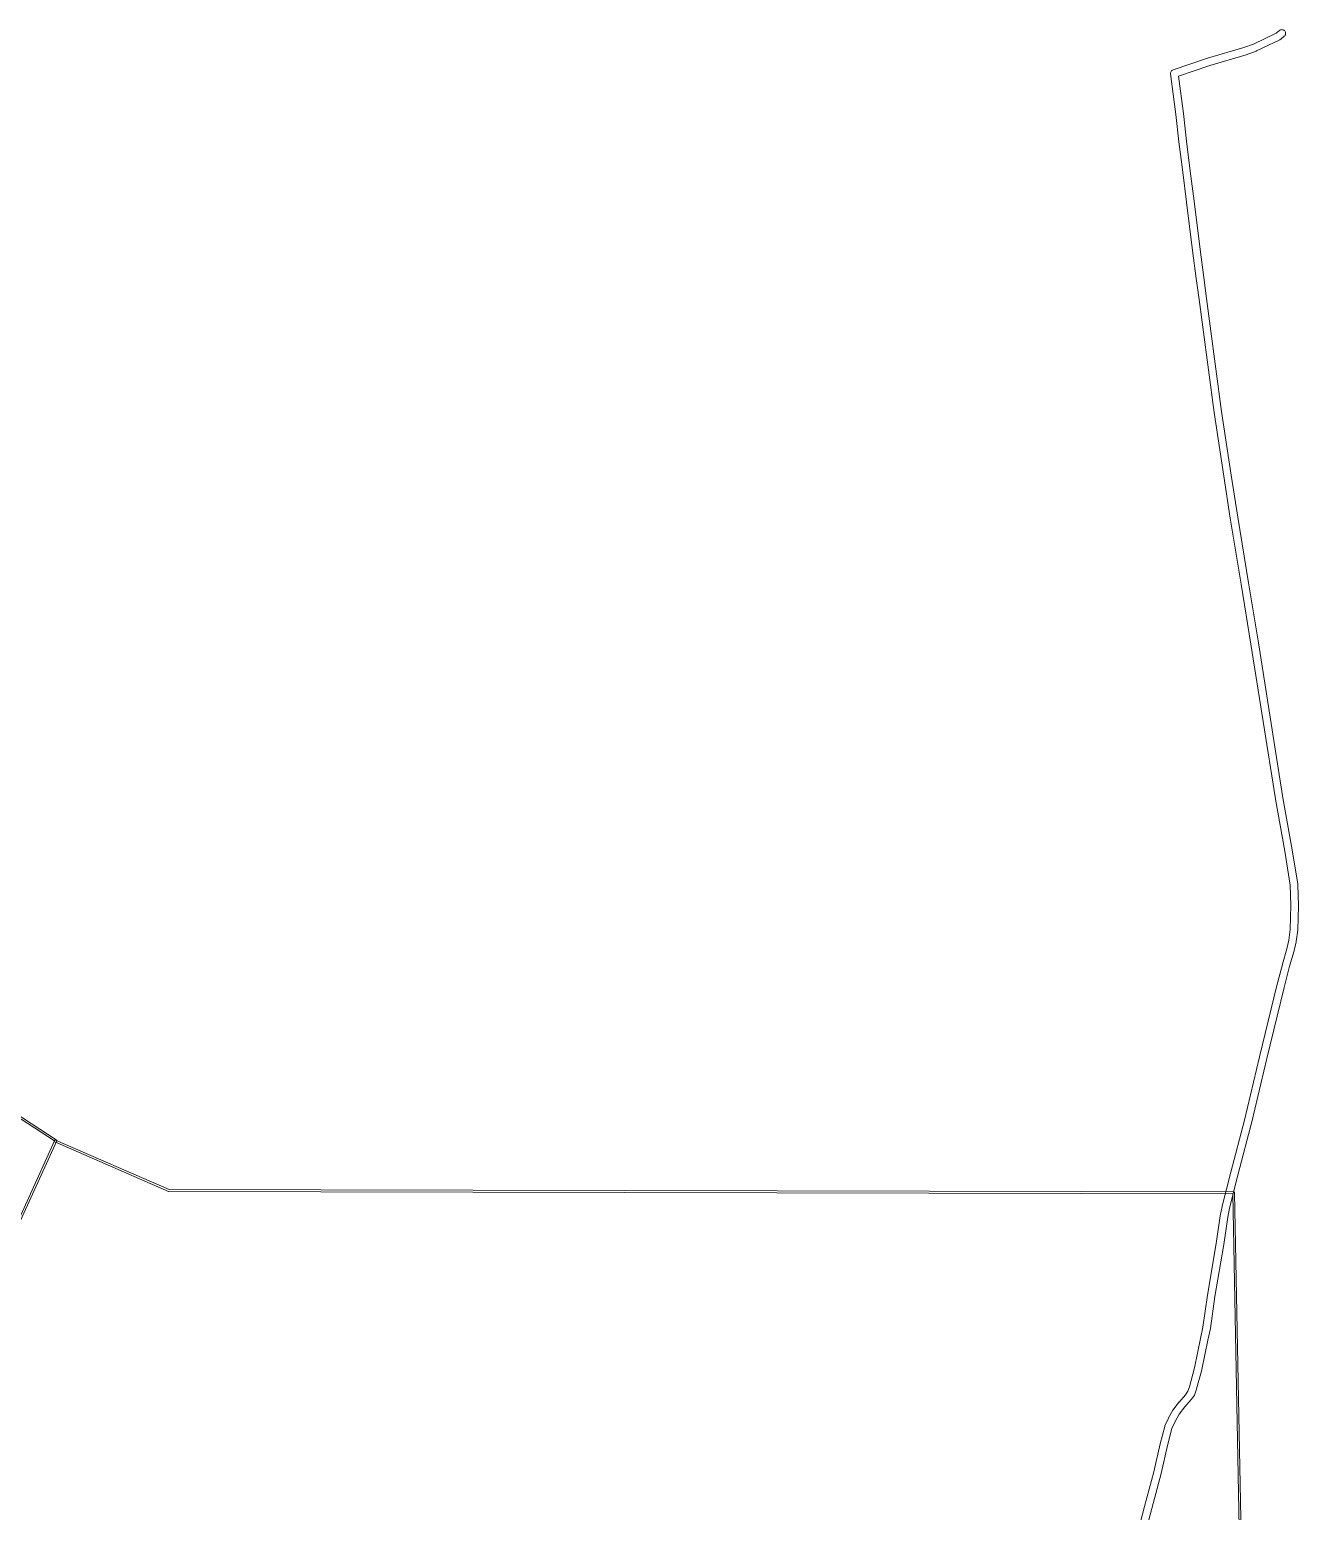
# Model space of a CAD drawing. Header units: inches. Extents: x 704148 to 723432, y 7075344 to 7101810.
# Drawn here: x 720580 to 723270, y 7085902 to 7089043 of the extents above; entities that cross this region are included whole.
import ezdxf

# ---------------------------------------------------------------- set-up
doc = ezdxf.new("R2010")
doc.units = ezdxf.units.IN
doc.header["$MEASUREMENT"] = 0
doc.layers.add('gisdb.gisadmin', color=7, linetype='Continuous', lineweight=9, true_color=0xccf5fc)

msp = doc.modelspace()

# ---------------------------------------------------------------- linework, layer by layer
at = {"layer": 'gisdb.gisadmin'}
for points in [[(722901.6954, 7085749.9048), (722943.9503, 7085912.3063), (722963.6723, 7085985.8294), (722977.5708, 7086045.2393), (722986.8613, 7086081.9925), (722987.0998, 7086082.768), (722987.3292, 7086083.3308), (722994.6704, 7086099.5486), (722995.0429, 7086100.2713), (723004.3292, 7086116.1252), (723004.8703, 7086116.9322), (723017.2356, 7086133.1506), (723017.516, 7086133.4973), (723030.8678, 7086148.8402), (723036.12, 7086156.3845), (723039.1691, 7086165.8649), (723049.8824, 7086206.0123), (723063.001, 7086268.1107), (723067.9701, 7086292.1768), (723077.6409, 7086360.0237), (723077.6725, 7086360.2272), (723096.2145, 7086470.0025), (723104.7365, 7086528.068), (723104.7873, 7086528.371), (723108.6653, 7086548.1401), (723108.756, 7086548.5464), (723126.9813, 7086621.1971), (723156.3148, 7086731.3705), (723188.0103, 7086865.4635), (723224.7759, 7087016.6092), (723236.3831, 7087061.4587), (723236.4293, 7087061.6293), (723245.6437, 7087094.2424), (723249.7804, 7087112.6604), (723253.173, 7087135.6457), (723254.3164, 7087185.9256), (723253.1773, 7087229.3546), (723241.6824, 7087301.3429), (723221.5908, 7087411.9231), (723221.5632, 7087412.0871), (723169.8053, 7087740.4323), (723148.913, 7087867.3781), (723125.8845, 7088007.1277), (723111.9496, 7088096.1943), (723091.4927, 7088231.5007), (723067.6164, 7088412.4839), (723059.8721, 7088471.1883), (723053.7717, 7088515.1919), (723046.0042, 7088574.5686), (723033.2824, 7088677.1023), (723025.1926, 7088740.6414), (723017.2052, 7088804.9031), (723010.7184, 7088863.0512), (722999.3393, 7088948.9595), (722999.2765, 7088950.3328), (722999.4498, 7088951.6965), (722999.854, 7088953.0104), (723000.4771, 7088954.2357), (723001.3009, 7088955.3363), (723002.3009, 7088956.2796), (723003.4476, 7088957.0377), (723004.7072, 7088957.5884), (723077.6572, 7088982.2584), (723077.9738, 7088982.3582), (723154.5897, 7089004.7721), (723175.0154, 7089012.4877), (723223.3407, 7089035.4361), (723230.0561, 7089041.077), (723231.1981, 7089041.8771), (723232.4616, 7089042.4667), (723233.8084, 7089042.828), (723235.1974, 7089042.95), (723236.5865, 7089042.8289), (723237.9335, 7089042.4685), (723239.1975, 7089041.8797), (723240.34, 7089041.0803), (723241.3263, 7089040.0947), (723242.1266, 7089038.9528), (723242.7164, 7089037.6894), (723243.0778, 7089036.3427), (723243.2, 7089034.9536), (723243.0791, 7089033.5645), (723242.7189, 7089032.2175), (723242.1302, 7089030.9535), (723241.331, 7089029.8108), (723240.3455, 7089028.8244), (723232.8439, 7089022.523), (723231.7, 7089021.7218), (723231.1317, 7089021.4234), (723181.5817, 7088997.8934), (723180.9769, 7088997.6361), (723159.9115, 7088989.6793), (723159.3762, 7088989.5018), (723082.6256, 7088967.0484), (723016.0645, 7088944.539), (723026.6007, 7088864.9887), (723033.0951, 7088806.7769), (723041.0674, 7088742.6386), (723049.1575, 7088679.0977), (723061.8759, 7088576.5914), (723069.6284, 7088517.3282), (723075.7276, 7088473.3332), (723083.479, 7088414.5765), (723107.3348, 7088233.743), (723127.7636, 7088098.6269), (723141.6821, 7088009.6651), (723164.7004, 7087869.9779), (723185.6016, 7087742.9771), (723237.3535, 7087414.6709), (723257.4436, 7087304.0985), (723257.4687, 7087303.9502), (723269.0606, 7087231.3548), (723269.1579, 7087230.3032), (723270.316, 7087186.1494), (723270.3188, 7087185.9396), (723270.3167, 7087185.7577), (723269.1576, 7087134.7862), (723269.074, 7087133.8), (723265.5655, 7087110.0296), (723265.5297, 7087109.8085), (723265.4567, 7087109.4445), (723261.207, 7087090.5236), (723261.1001, 7087090.1017), (723251.8506, 7087057.3641), (723240.2945, 7087012.7139), (723203.5692, 7086861.7325), (723171.8599, 7086727.5806), (723171.8051, 7086727.3625), (723142.4719, 7086617.1922), (723124.3258, 7086544.8553), (723120.539, 7086525.5546), (723112.0324, 7086467.5936), (723112.0055, 7086467.4229), (723093.4662, 7086357.6639), (723083.7749, 7086289.6733), (723083.7335, 7086289.413), (723083.6897, 7086289.1845), (723078.663, 7086264.8395), (723065.4934, 7086202.4994), (723065.3957, 7086202.0903), (723054.5761, 7086161.5449), (723054.4624, 7086161.1581), (723050.9852, 7086150.3464), (723050.539, 7086149.2466), (723049.935, 7086148.2249), (723043.7519, 7086139.3436), (723043.2678, 7086138.7174), (723029.8023, 7086123.2437), (723017.8892, 7086107.6184), (723009.0735, 7086092.5683), (723002.1989, 7086077.3811), (722993.1172, 7086041.4562), (722979.2223, 7085982.0591), (722979.1594, 7085981.8087), (722959.4194, 7085908.2191), (722917.185, 7085745.8954)], [(720524.2749, 7086447.241), (720633.36, 7086687.0657), (720474.4884, 7086789.7235)], [(720476.6459, 7086793.0928), (720636.9813, 7086689.489), (720637.2075, 7086689.319), (720637.4498, 7086689.0682), (720637.6449, 7086688.7793), (720637.7868, 7086688.4608), (720637.8713, 7086688.1225), (720637.8958, 7086687.7746), (720637.8594, 7086687.4278), (720637.7634, 7086687.0926), (720637.7165, 7086686.9806), (720527.9166, 7086445.5845)], [(723157.5613, 7085196.2904), (723131.0595, 7086575.1181), (720875.681, 7086579.9586), (720875.6511, 7086579.9589), (720875.3043, 7086579.9954), (720874.9691, 7086580.0913), (720874.8865, 7086580.1251), (720633.8834, 7086685.109), (720633.6526, 7086685.228), (720633.3704, 7086685.4328), (720633.1281, 7086685.6836), (720632.933, 7086685.9725), (720632.7911, 7086686.2911), (720632.7066, 7086686.6293), (720632.6821, 7086686.9772), (720632.7185, 7086687.324), (720632.8146, 7086687.6592), (720632.9672, 7086687.9727), (720633.1721, 7086688.2548), (720633.4229, 7086688.4971), (720633.7119, 7086688.6922), (720634.0304, 7086688.8342), (720634.3687, 7086688.9186), (720634.7165, 7086688.9431), (720635.0633, 7086688.9067), (720635.3985, 7086688.8107), (720635.4811, 7086688.777), (720876.1041, 7086583.9586), (723132.6391, 7086579.1156), (723132.6694, 7086579.1153), (723133.0162, 7086579.0788), (723133.3514, 7086578.9828), (723133.6649, 7086578.83), (723133.947, 7086578.625), (723134.0628, 7086578.4958), (723134.1198, 7086578.4461), (723134.3406, 7086578.2857), (723134.5829, 7086578.0349), (723134.7779, 7086577.7459), (723134.9198, 7086577.4274), (723135.0042, 7086577.0891), (723135.0285, 7086576.8142), (723161.5614, 7085196.3672)]]:
    msp.add_lwpolyline(points, dxfattribs=at)

doc.saveas('drawing.dxf')
